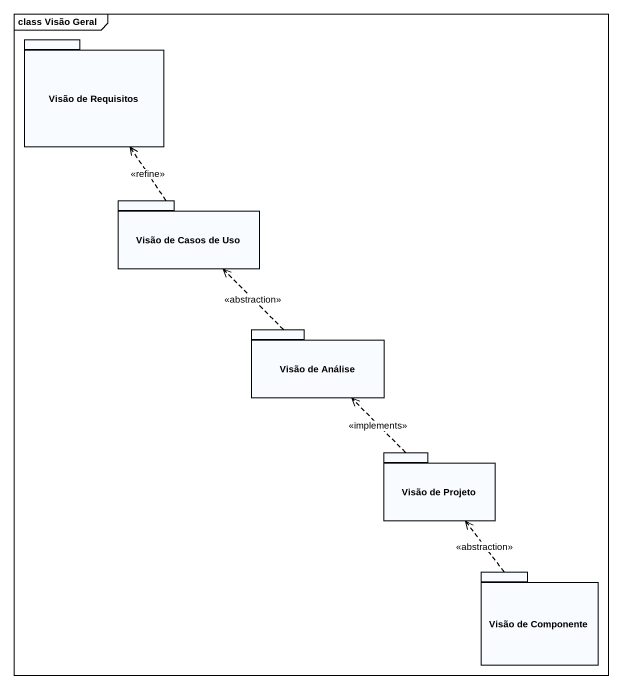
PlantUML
@startuml
mainframe class Visão Geral
package "Visão de Requisitos" as Visão_de_Requisitos {
}
package "Visão de Casos de Uso" as Visão_de_Casos_de_Uso {
}
package "Visão de Análise" as Visão_de_Análise {
}
package "Visão de Projeto" as Visão_de_Projeto {
}
package "Visão de Componente" as Visão_de_Componente {
}
Visão_de_Casos_de_Uso .up.> Visão_de_Requisitos : <<refine>>
Visão_de_Análise .up.> Visão_de_Casos_de_Uso : <<abstraction>>
Visão_de_Projeto .up.> Visão_de_Análise : <<implements>>
Visão_de_Componente .up.> Visão_de_Projeto : <<abstraction>>
@enduml
